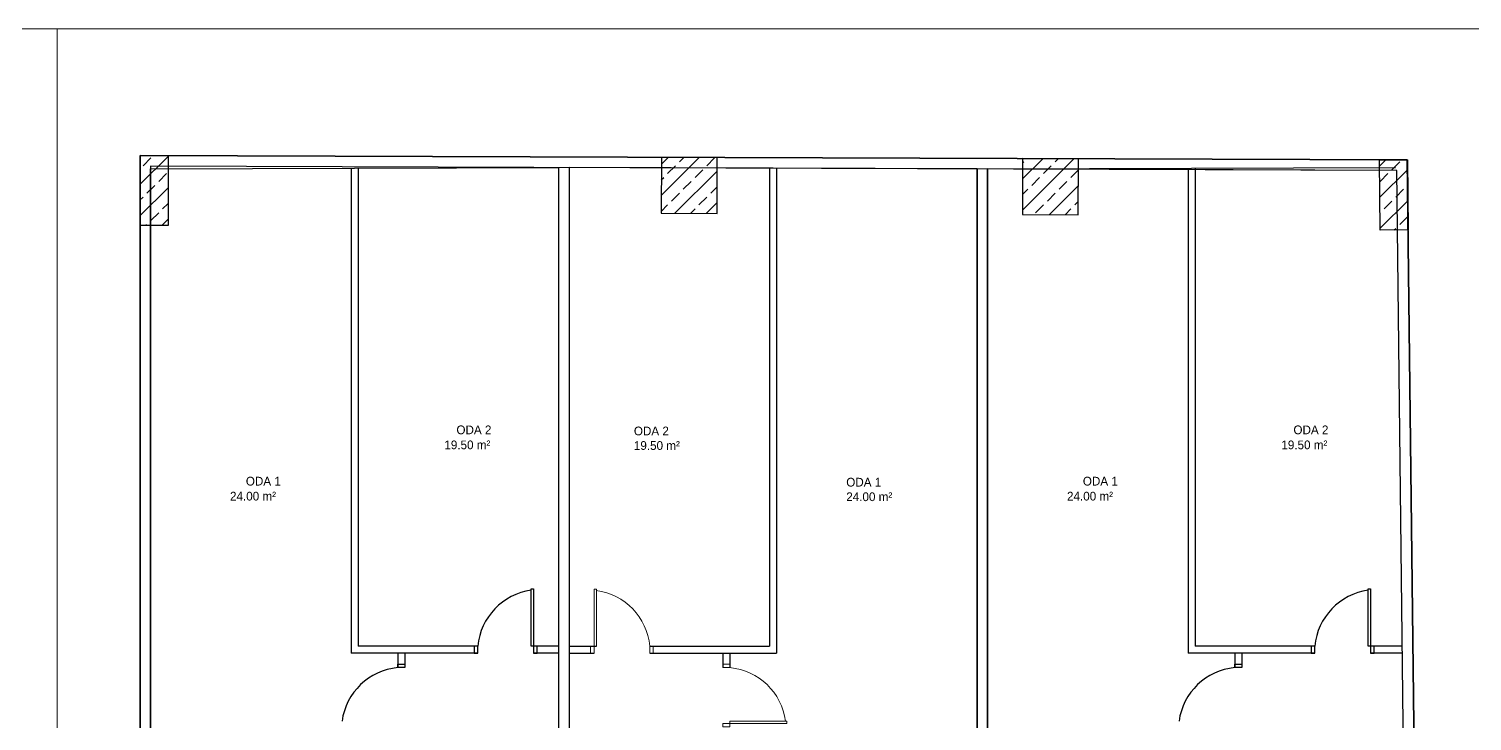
# Model space of a CAD drawing. Header units: centimetres. Extents: x 247996 to 315152, y -468471 to -440326.
# Drawn here: x 254494 to 256563, y -441319 to -440327 of the extents above; entities that cross this region are included whole.
import ezdxf

# ---------------------------------------------------------------- set-up
doc = ezdxf.new("R2010")
doc.units = ezdxf.units.CM
doc.layers.add('SCOTT-ANTED', color=144, linetype='CONTINUOUS', lineweight=0)
doc.layers.add('SCOTT-M_Kapi_Kesit', color=171, linetype='CONTINUOUS', lineweight=20)
doc.layers.add('SCOTT-MKDU0', color=50, linetype='CONTINUOUS')
doc.styles.add('MtXpl_Comic_Sans_MS', font='comic.ttf')

# ---------------------------------------------------------------- blocks, each defined once
blk = doc.blocks.new('asudhsaudhsa')
at = {"layer": 'SCOTT-M_Kapi_Kesit'}
for points in [[(526319.1, 4501829.3), (526319.1, 4501834.3), (526329.1, 4501834.3), (526329.1, 4501829.3), (526319.1, 4501829.3)], [(526319.1, 4501744.3), (526319.1, 4501749.3), (526329.1, 4501749.3), (526329.1, 4501744.3), (526319.1, 4501744.3)]]:
    blk.add_lwpolyline(points, dxfattribs=at)
blk.add_lwpolyline([(526329.1, 4501829.3), (526329.1, 4501826), (526410.9, 4501826), (526410.9, 4501829.3)], close=True, dxfattribs=at)
blk.add_arc((526320.8, 4501837.9), 88.9, 275.3081, 352.3253, dxfattribs=at)

msp = doc.modelspace()

# ---------------------------------------------------------------- linework, layer by layer
at = {"layer": 'SCOTT-ANTED'}
for p, q in [((276712.4, -440326.5), (248038.8, -440326.5)), ((254534.2, -440326.5), (254534.2, -447826.5))]:
    msp.add_line(p, q, dxfattribs=at)
at = {"layer": 'SCOTT-MKDU0', "color": 8, "ltscale": 0.03}
for p, q in [((256469.8, -440514.4), (254652.9, -440508.2)), ((254652.9, -440508.2), (254652.9, -443082.1)), ((254652.9, -440508.2), (256469.8, -440514.4)), ((254652.9, -443082.1), (254652.9, -440508.2)), ((254653.1, -440508.2), (254693.1, -440508.2)), ((254653.1, -440608.2), (254653.1, -440508.2)), ((254653.1, -440549.3), (254693.1, -440509.3)), ((254657.2, -440522.7), (254668.4, -440511.5)), ((254693.1, -440508.2), (254693.1, -440608.2)), ((255400.3, -440510.8), (255400.1, -440590.8)), ((255400.2, -440565.5), (255454.7, -440511)), ((255400.3, -440520.5), (255410, -440510.8)), ((255480.3, -440511), (255400.3, -440510.8)), ((255426.2, -440517.1), (255432.4, -440510.9)), ((255465.4, -440522.7), (255476.7, -440511.5)), ((255480.1, -440591), (255480.3, -440511)), ((255918.3, -440512.5), (255918.1, -440592.5)), ((255998.3, -440512.8), (255918.3, -440512.5)), ((254652.9, -440527.3), (254652.9, -441742.1)), ((256454.9, -440529.3), (254667.9, -440523.2)), ((254667.9, -440523.2), (254667.9, -443082.1)), ((254667.9, -440527.3), (255252.9, -440525.3)), ((254667.9, -440527.3), (254667.9, -441742.1)), ((254667.9, -441727.1), (254667.9, -440527.3)), ((254955.4, -440526.3), (254955.4, -441221)), ((254965.4, -440526.3), (254965.4, -441211)), ((255252.9, -440525.2), (255252.9, -441742.1)), ((255252.9, -440525.3), (255252.9, -441742.1)), ((255252.9, -440525.3), (255252.9, -441727.1)), ((255267.9, -440525.2), (255267.9, -441742.1)), ((255267.9, -440525.3), (255267.9, -441742.1)), ((255852.9, -440527.3), (255267.9, -440525.3)), ((255267.9, -440525.3), (255267.9, -441727.1)), ((255409.3, -440533.9), (255420.5, -440522.7)), ((255419.8, -440590.8), (255480.3, -440530.3)), ((255448.6, -440539.6), (255459.8, -440528.3)), ((255555.4, -440526.3), (255555.4, -441211)), ((255565.4, -440526.3), (255565.4, -441221)), ((255852.9, -440527.3), (255852.9, -441742.1)), ((255852.9, -440527.3), (255852.9, -441742.1)), ((255852.9, -441727.1), (255852.9, -440527.3)), ((255867.9, -440527.3), (256452.9, -440525.3)), ((255867.9, -440527.3), (255867.9, -441742.1)), ((255867.9, -441727.1), (255867.9, -440527.3)), ((256454.9, -440529.3), (255867.9, -440527.3)), ((255867.9, -440527.3), (255867.9, -441727.1)), ((255867.9, -440527.3), (255867.9, -441742.1)), ((255918.1, -440586.4), (255991.7, -440512.8)), ((255918.2, -440541.4), (255947, -440512.6)), ((255918.3, -440518.8), (255920.1, -440517.1)), ((255948.1, -440533.9), (255959.4, -440522.7)), ((255965, -440517.1), (255969.4, -440512.7)), ((255987.4, -440539.6), (255998.3, -440528.7)), ((255998.1, -440592.8), (255998.3, -440512.8)), ((256155.4, -440526.3), (256155.4, -441221)), ((256165.4, -440526.3), (256165.4, -441211)), ((256429.9, -440514.9), (256469.9, -440514.4)), ((256431, -440614.9), (256429.9, -440514.9)), ((256430, -440523.5), (256438.7, -440514.8)), ((256430.5, -440567.9), (256470.1, -440528.4)), ((256447.7, -440528.3), (256458.9, -440517.1)), ((256485.1, -443159.5), (256454.9, -440529.3)), ((256468.6, -441727.1), (256454.9, -440529.3)), ((256500.1, -443160.1), (256469.8, -440514.4)), ((256469.8, -440514.4), (256500.1, -443160.1)), ((256469.9, -440514.4), (256471, -440614.4)), ((254662.8, -440562), (254674.1, -440550.8)), ((254679.7, -440545.2), (254690.9, -440533.9)), ((255400.2, -440543), (255403.7, -440539.6)), ((255431.8, -440556.4), (255443, -440545.2)), ((255471.1, -440562), (255480.2, -440552.9)), ((255931.3, -440550.8), (255942.5, -440539.6)), ((255956.7, -440592.7), (255998.2, -440551.2)), ((255970.6, -440556.4), (255981.8, -440545.2)), ((256430.8, -440545.2), (256442, -440533.9)), ((256470.1, -440550.8), (256470.3, -440550.6)), ((254653.1, -440594.2), (254693.1, -440554.2)), ((254653.1, -440571.7), (254657.2, -440567.6)), ((255414.9, -440573.2), (255426.2, -440562)), ((255454.2, -440578.8), (255465.4, -440567.6)), ((255918.2, -440563.9), (255925.7, -440556.4)), ((255953.7, -440573.2), (255965, -440562)), ((255993, -440578.8), (255998.1, -440573.7)), ((256431, -440612.3), (256470.6, -440572.8)), ((256436.4, -440584.5), (256447.7, -440573.2)), ((256453.3, -440567.6), (256464.5, -440556.4)), ((254668.4, -440601.3), (254679.7, -440590.1)), ((254685.3, -440584.5), (254693.1, -440576.6)), ((255400.1, -440588.1), (255409.3, -440578.8)), ((255400.1, -440590.8), (255480.1, -440591)), ((255442.1, -440590.9), (255448.6, -440584.5)), ((255464.5, -440591), (255480.1, -440575.4)), ((255918.1, -440592.5), (255998.1, -440592.8)), ((255936.9, -440590.1), (255948.1, -440578.8)), ((255979.1, -440592.8), (255987.4, -440584.5)), ((256430.8, -440590.1), (256430.8, -440590.1)), ((254693.1, -440608.2), (254653.1, -440608.2)), ((254661.5, -440608.2), (254662.8, -440606.9)), ((254684, -440608.2), (254693.1, -440599.1)), ((256471, -440614.4), (256431, -440614.9)), ((256451.1, -440614.6), (256453.3, -440612.5)), ((256458.9, -440606.9), (256470.1, -440595.7)), ((255137.1, -441211), (254965.4, -441211)), ((255252.9, -441211), (255213.8, -441211)), ((255267.9, -441211), (255307.1, -441211)), ((255383.8, -441211), (255555.4, -441211)), ((256337.1, -441211), (256165.4, -441211)), ((256462.7, -441211), (256413.8, -441211)), ((255137.1, -441221), (254955.4, -441221)), ((255137.1, -441221), (254955.4, -441221)), ((255022.3, -441220.7), (255022.3, -441241.8)), ((255032.3, -441220.7), (255032.3, -441241.8)), ((255252.9, -441221), (255217.1, -441221)), ((255252.9, -441221), (255217.1, -441221)), ((255267.9, -441221), (255303.8, -441221)), ((255267.9, -441221), (255303.8, -441221)), ((255383.8, -441221), (255565.4, -441221)), ((255383.8, -441221), (255565.4, -441221)), ((255488.6, -441220.7), (255488.6, -441241.8)), ((255498.6, -441220.7), (255498.6, -441241.8)), ((256337.1, -441221), (256155.4, -441221)), ((256337.1, -441221), (256155.4, -441221)), ((256222.3, -441220.7), (256222.3, -441241.8)), ((256232.3, -441220.7), (256232.3, -441241.8)), ((256462.8, -441221), (256417.1, -441221)), ((256462.8, -441221), (256417.1, -441221))]:
    msp.add_line(p, q, dxfattribs=at)
for points in [[(255217.1, -441211), (255213.8, -441211), (255213.8, -441129.1), (255217.1, -441129.1)], [(256417.1, -441211), (256413.8, -441211), (256413.8, -441129.1), (256417.1, -441129.1)]]:
    msp.add_lwpolyline(points, close=True, dxfattribs=at)
for points in [[(255132.1, -441221), (255137.1, -441221), (255137.1, -441211), (255132.1, -441211), (255132.1, -441221)], [(255217.1, -441221), (255222.1, -441221), (255222.1, -441211), (255217.1, -441211), (255217.1, -441221)], [(256332.1, -441221), (256337.1, -441221), (256337.1, -441211), (256332.1, -441211), (256332.1, -441221)], [(256417.1, -441221), (256422.1, -441221), (256422.1, -441211), (256417.1, -441211), (256417.1, -441221)], [(255032.3, -441236.8), (255032.3, -441241.8), (255022.3, -441241.8), (255022.3, -441236.8), (255032.3, -441236.8)], [(256232.3, -441236.8), (256232.3, -441241.8), (256222.3, -441241.8), (256222.3, -441236.8), (256232.3, -441236.8)]]:
    msp.add_lwpolyline(points, dxfattribs=at)
for centre, start, end in [((255225.7, -441219.2), 97.6747, 174.6919), ((256425.7, -441219.2), 97.6747, 174.6919), ((255030.6, -441330.4), 95.3081, 172.3253), ((256230.6, -441330.4), 95.3081, 172.3253)]:
    msp.add_arc(centre, 88.9, start, end, dxfattribs=at)

# ---------------------------------------------------------------- block references
at = {"layer": 'SCOTT-MKDU0', "color": 8, "ltscale": 0.03, "rotation": 90.00000000000001}
msp.add_blockref('asudhsaudhsa', (4757133.1, -967540.1), dxfattribs=at)
at = {"layer": 'SCOTT-MKDU0', "color": 8, "ltscale": 0.03, "xscale": -1, "rotation": 180}
msp.add_blockref('asudhsaudhsa', (-270830.5, 4060507.5), dxfattribs=at)

# ---------------------------------------------------------------- texts
at = {"layer": 'SCOTT-MKDU0', "color": 8, "ltscale": 0.03, "style": 'MtXpl_Comic_Sans_MS'}
for s, p in [('ODA 2', (255106.5, -440907.4)), ('ODA 2', (256306.5, -440907.4)), ('19.50 m²', (255089.2, -440928.9)), ('19.50 m²', (256289.2, -440928.9)), ('ODA 1', (254804.6, -440980.9)), ('ODA 1', (256004.6, -440980.9)), ('24.00 m²', (254781.9, -441002.4)), ('24.00 m²', (255981.9, -441002.4))]:
    msp.add_text(s, height=12.5, dxfattribs=at).set_placement(p)
at = {"layer": 'SCOTT-MKDU0', "color": 8, "ltscale": 0.03, "char_height": 12.5, "attachment_point": 7}
for s, insert in [('{\\fComic Sans MS|b0|i0|c162|p66;ODA 2\\P19.50 m²}', (255360.9, -440930)), ('{\\fComic Sans MS|b0|i0|c162|p66;ODA 1\\P24.00 m²}', (255665.4, -441003.4))]:
    msp.add_mtext_dynamic_manual_height_columns(s, width=374.89, gutter_width=12.5, heights=[0], dxfattribs=dict(at, insert=insert))

doc.saveas('drawing.dxf')
